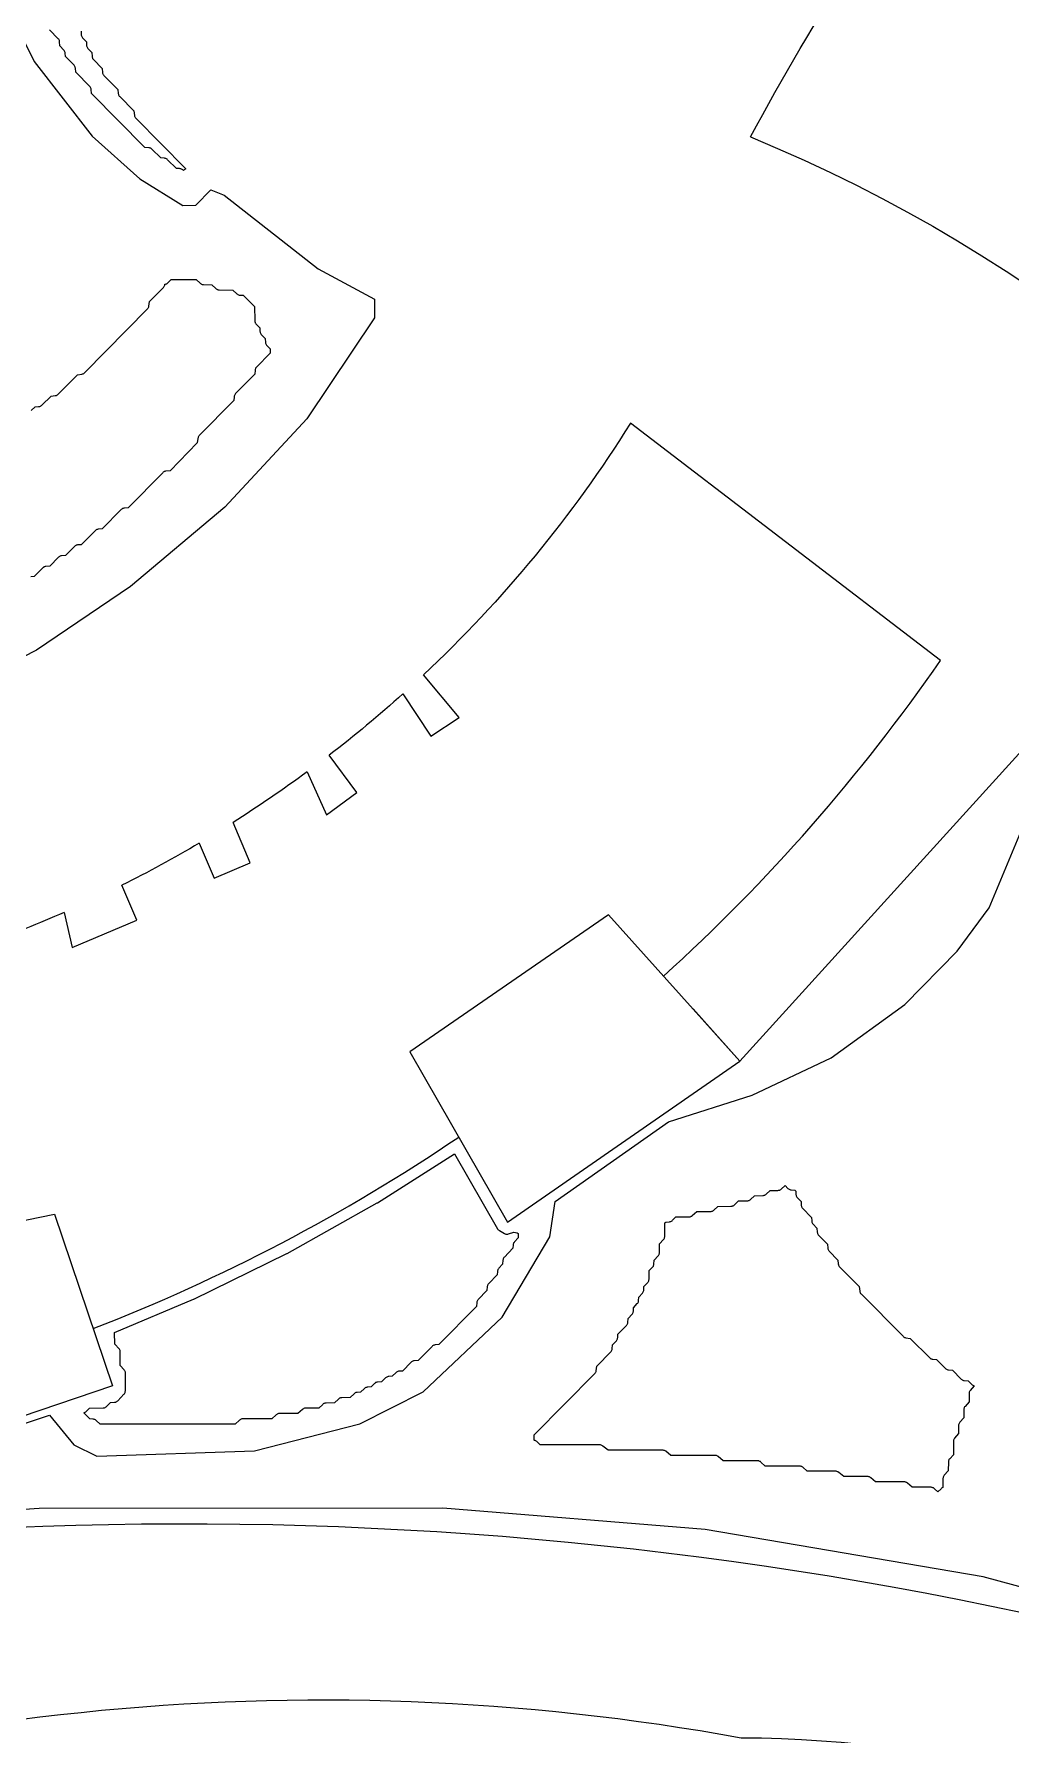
# Model space of a CAD drawing. Header units: inches. Extents: x 36 to 190, y -75 to 56.
# Drawn here: x 56.66 to 61.61, y -60.36 to -51.74 of the extents above; entities that cross this region are included whole.
import ezdxf

# ---------------------------------------------------------------- set-up
doc = ezdxf.new("R2010")
doc.units = ezdxf.units.IN
for name, color, linetype, lineweight in [('01_ORIGINAL_CAD', 7, 'Continuous', 20), ('02_APPROVED_PDF_OUTLINES', 7, 'Continuous', 15), ('04_APPROVED_PERIMETER', 7, 'Continuous', 15)]:
    doc.layers.add(name, color=color, linetype=linetype, lineweight=lineweight)

# ---------------------------------------------------------------- blocks, each defined once
blk = doc.blocks.new('07_SCALES')
at = {"layer": '01_ORIGINAL_CAD'}
for points in [[(60.2903, 39.7397, -0.089338), (62.8134, 42.9443, -0.322066), (66.0509, 42.9443, -0.030946), (69.1112, 38.8335, -0.044664), (70.7797, 33.5539, -0.301674), (68.9667, 31.1439, -0.082145), (65.5911, 31.0784)], [(60.2903, 39.7397, -0.300089), (65.1799, 32.5384)], [(59.8492, 35.4884, 0.057164), (61.253, 37.0882), (59.6813, 38.2893, -0.064319), (58.6323, 37.0141, -0.064319)], [(59.9983, 35.3223), (60.235, 35.0586), (61.8312, 36.8162), (61.9333, 37.4176, -0.214593), (63.5216, 35.6018, 0.212382), (64.1876, 33.5175, -0.642649), (62.1657, 32.1496, 0.132984), (51.6147, 31.858, -0.471407), (50.9129, 32.2446)], [(58.5281, 36.9184, -0.018836), (58.1551, 36.6078, -0.018836)], [(58.0434, 36.5236, -0.017658), (57.6677, 36.2668, -0.017658)], [(57.4962, 36.1619, -0.017305), (57.1045, 35.9487, -0.017305)], [(56.8117, 35.8113, -0.016254), (56.4229, 35.6554, -0.016254)], [(56.9594, 33.703, 0.056142), (58.8111, 34.6734)], [(53.6498, 30.945, -0.14301), (60.2429, 31.6303, -0.286424), (65.3601, 28.4306), (66.4807, 23.8898, -0.272091), (64.8996, 18.9541), (63.6613, 17.5325)]]:
    blk.add_lwpolyline(points, format="xyb", dxfattribs=at)
for points in [[(58.5281, 36.9184), (58.6704, 36.7041), (58.8136, 36.7992), (58.6323, 37.0141)], [(58.0434, 36.5236), (58.1409, 36.3052), (58.2947, 36.4191), (58.1551, 36.6078)], [(57.4962, 36.1619), (57.5715, 35.985), (57.7545, 36.0629), (57.6677, 36.2668)], [(56.8117, 35.8113), (56.8528, 35.6336), (57.1795, 35.7726), (57.1045, 35.9487)], [(58.564, 35.1056), (59.0582, 34.2414), (60.235, 35.0586), (59.5701, 35.7993), (58.564, 35.1056)]]:
    blk.add_lwpolyline(points, dxfattribs=at)
blk.add_lwpolyline([(55.5495, 34.0342), (56.7635, 34.2825), (57.0577, 33.4124), (55.766, 32.9757)], close=True, dxfattribs=at)
at = {"layer": '02_APPROVED_PDF_OUTLINES'}
for points in [[(56.8978, 40.2751), (56.8986, 40.258), (56.899, 40.2545), (56.8999, 40.2511), (56.9013, 40.2478), (56.9031, 40.2448), (56.9053, 40.242), (56.9245, 40.2215), (56.9252, 40.2043), (56.9256, 40.2008), (56.9265, 40.1974), (56.9279, 40.1941), (56.9297, 40.1911), (56.9319, 40.1884), (56.9515, 40.1674), (56.9533, 40.147), (56.9539, 40.1436), (56.9549, 40.1403), (56.9563, 40.1372), (56.9582, 40.1343), (56.9604, 40.1317), (57.0048, 40.0865), (57.0066, 40.0665), (57.0071, 40.0631), (57.0081, 40.0598), (57.0096, 40.0567), (57.0114, 40.0538), (57.0137, 40.0512), (57.0846, 39.9792), (57.0864, 39.9592), (57.0869, 39.9558), (57.0879, 39.9525), (57.0894, 39.9494), (57.0913, 39.9465), (57.0935, 39.9439), (57.165, 39.8714), (57.1682, 39.8484), (57.1689, 39.8452), (57.1699, 39.8422), (57.1714, 39.8393), (57.1731, 39.8367), (57.1752, 39.8342), (57.4293, 39.578), (57.429, 39.5779), (57.4259, 39.5765), (57.4229, 39.5748), (57.4203, 39.5726), (57.4166, 39.5692), (57.4128, 39.5726), (57.4101, 39.5748), (57.4071, 39.5766), (57.4038, 39.578), (57.4004, 39.5789), (57.3969, 39.5793), (57.3806, 39.58), (57.3364, 39.6242), (57.3338, 39.6265), (57.3308, 39.6284), (57.3277, 39.6299), (57.3243, 39.6309), (57.3209, 39.6314), (57.3013, 39.6332), (57.2566, 39.6778), (57.254, 39.6801), (57.2511, 39.682), (57.2479, 39.6835), (57.2446, 39.6845), (57.2412, 39.6851), (57.2216, 39.6868), (56.9506, 39.9601), (56.9488, 39.98), (56.9483, 39.9835), (56.9473, 39.9868), (56.9459, 39.9899), (56.944, 39.9928), (56.9417, 39.9954), (56.8708, 40.0674), (56.869, 40.0873), (56.8685, 40.0907), (56.8675, 40.094), (56.866, 40.0972), (56.8642, 40.1001), (56.8619, 40.1027), (56.818, 40.1474), (56.8172, 40.1642), (56.8168, 40.1677), (56.8159, 40.1711), (56.8145, 40.1743), (56.8127, 40.1774), (56.8105, 40.1801), (56.7909, 40.2011), (56.7891, 40.2215), (56.7886, 40.2249), (56.7876, 40.2282), (56.7861, 40.2313), (56.7843, 40.2342), (56.782, 40.2368), (56.7381, 40.2815)], [(56.6455, 38.3538), (56.6657, 38.3731), (56.6824, 38.3738), (56.6855, 38.3742), (56.6884, 38.3749), (56.6913, 38.3759), (56.694, 38.3773), (56.6965, 38.379), (56.6988, 38.381), (56.7459, 38.4273), (56.7657, 38.4291), (56.7691, 38.4296), (56.7725, 38.4307), (56.7757, 38.4321), (56.7786, 38.4341), (56.7812, 38.4364), (56.8792, 38.5353), (56.9018, 38.5386), (56.905, 38.5392), (56.908, 38.5403), (56.9109, 38.5418), (56.9136, 38.5436), (56.916, 38.5458), (57.234, 38.8681), (57.2361, 38.8705), (57.2378, 38.8732), (57.2393, 38.8761), (57.2403, 38.8791), (57.2409, 38.8822), (57.2441, 38.9053), (57.3153, 38.9778), (57.3174, 38.9803), (57.3192, 38.983), (57.3206, 38.986), (57.3216, 38.9891), (57.3222, 38.9923), (57.3223, 38.9931), (57.323, 38.9932), (57.3262, 38.9939), (57.3293, 38.9949), (57.3323, 38.9964), (57.335, 38.9982), (57.3375, 39.0003), (57.3545, 39.0173), (57.481, 39.0174), (57.5008, 38.9986), (57.5031, 38.9966), (57.5057, 38.995), (57.5085, 38.9936), (57.5114, 38.9926), (57.5144, 38.992), (57.5175, 38.9918), (57.5604, 38.9909), (57.5805, 38.9718), (57.5829, 38.9698), (57.5855, 38.9682), (57.5883, 38.9668), (57.5912, 38.9658), (57.5942, 38.9652), (57.5973, 38.965), (57.6667, 38.964), (57.6867, 38.9451), (57.6895, 38.9428), (57.6925, 38.941), (57.6958, 38.9396), (57.6993, 38.9387), (57.7028, 38.9382), (57.7191, 38.9375), (57.7762, 38.88), (57.7773, 38.81), (57.7775, 38.8069), (57.7781, 38.8039), (57.7791, 38.801), (57.7804, 38.7983), (57.7821, 38.7957), (57.784, 38.7933), (57.8032, 38.7728), (57.804, 38.7556), (57.8044, 38.7521), (57.8053, 38.7487), (57.8066, 38.7454), (57.8084, 38.7424), (57.8107, 38.7397), (57.8303, 38.7187), (57.832, 38.6983), (57.8326, 38.6949), (57.8336, 38.6916), (57.835, 38.6885), (57.8368, 38.6856), (57.8391, 38.683), (57.8561, 38.6656), (57.8561, 38.6446), (57.7863, 38.5735), (57.7841, 38.5709), (57.7822, 38.5679), (57.7808, 38.5648), (57.7798, 38.5615), (57.7792, 38.5581), (57.7775, 38.5381), (57.6804, 38.4392), (57.6781, 38.4366), (57.6763, 38.4337), (57.6748, 38.4305), (57.6738, 38.4272), (57.6733, 38.4238), (57.6716, 38.4038), (57.4969, 38.2267), (57.4948, 38.2242), (57.493, 38.2216), (57.4916, 38.2187), (57.4905, 38.2156), (57.4899, 38.2125), (57.4867, 38.1895), (57.3483, 38.0491), (57.3256, 38.0458), (57.3225, 38.0452), (57.3194, 38.0441), (57.3165, 38.0426), (57.3138, 38.0408), (57.3114, 38.0386), (57.1368, 37.8616), (57.1172, 37.8598), (57.1138, 37.8593), (57.1104, 37.8582), (57.1073, 37.8568), (57.1044, 37.8548), (57.1017, 37.8525), (57.0043, 37.7541), (56.9847, 37.7524), (56.9813, 37.7518), (56.9779, 37.7508), (56.9748, 37.7493), (56.9718, 37.7474), (56.9692, 37.7451), (56.8987, 37.674), (56.8824, 37.6733), (56.8794, 37.6729), (56.8764, 37.6722), (56.8736, 37.6712), (56.8709, 37.6698), (56.8683, 37.6681), (56.866, 37.6661), (56.8189, 37.6198), (56.7992, 37.618), (56.7957, 37.6175), (56.7924, 37.6165), (56.7892, 37.615), (56.7863, 37.6131), (56.7837, 37.6108), (56.7392, 37.5661), (56.7196, 37.5643), (56.7162, 37.5637), (56.7129, 37.5627), (56.7097, 37.5612), (56.7068, 37.5593), (56.7042, 37.557), (56.6602, 37.5128), (56.6438, 37.512)]]:
    blk.add_lwpolyline(points, dxfattribs=at)
for points in [[(56.9111, 33.2764), (56.9124, 33.2766), (56.9155, 33.2777), (56.9184, 33.2791), (56.9212, 33.2809), (56.9236, 33.2831), (56.9408, 33.3002), (57.0099, 33.3013), (57.013, 33.3015), (57.016, 33.3022), (57.019, 33.3032), (57.0218, 33.3045), (57.0244, 33.3062), (57.0267, 33.3082), (57.0474, 33.3279), (57.0674, 33.3297), (57.0703, 33.3301), (57.0732, 33.3309), (57.076, 33.3321), (57.0786, 33.3335), (57.0811, 33.3353), (57.0832, 33.3373), (57.1152, 33.371), (57.1172, 33.3734), (57.1189, 33.376), (57.1203, 33.3788), (57.1213, 33.3818), (57.1219, 33.3849), (57.1221, 33.388), (57.1228, 33.4771), (57.1226, 33.4801), (57.1221, 33.4831), (57.1212, 33.486), (57.12, 33.4888), (57.1185, 33.4914), (57.1166, 33.4938), (57.0964, 33.5168), (57.096, 33.5848), (57.0958, 33.5884), (57.095, 33.5918), (57.0937, 33.5952), (57.092, 33.5983), (57.0899, 33.6011), (57.0693, 33.6247), (57.0664, 33.683), (57.4673, 33.8519), (57.4686, 33.8525), (57.9406, 34.0833), (57.9418, 34.0839), (58.3985, 34.3398), (58.3997, 34.3405), (58.7903, 34.589), (59.008, 34.2087), (59.0098, 34.2059), (59.012, 34.2034), (59.0146, 34.2012), (59.0174, 34.1994), (59.0433, 34.1847), (59.0463, 34.1832), (59.0496, 34.1822), (59.053, 34.1816), (59.0564, 34.1815), (59.0598, 34.1818), (59.0631, 34.1826), (59.0905, 34.1913), (59.1075, 34.1889), (59.1122, 34.1841), (59.1122, 34.1629), (59.0936, 34.1428), (59.0913, 34.14), (59.0895, 34.137), (59.0882, 34.1337), (59.0873, 34.1303), (59.0869, 34.1268), (59.0862, 34.11), (59.0424, 34.0653), (59.0402, 34.0626), (59.0383, 34.0597), (59.0369, 34.0566), (59.0359, 34.0533), (59.0354, 34.0499), (59.0337, 34.0295), (59.0142, 34.0085), (59.012, 34.0058), (59.0102, 34.0027), (59.0088, 33.9995), (59.0079, 33.996), (59.0075, 33.9925), (59.0068, 33.9757), (58.9631, 33.931), (58.9608, 33.9284), (58.959, 33.9255), (58.9575, 33.9223), (58.9565, 33.919), (58.956, 33.9156), (58.9543, 33.8956), (58.9101, 33.8504), (58.9079, 33.8478), (58.906, 33.8449), (58.9046, 33.8418), (58.9036, 33.8385), (58.9031, 33.8351), (58.9014, 33.8151), (58.711, 33.6221), (58.6914, 33.6203), (58.688, 33.6197), (58.6846, 33.6187), (58.6815, 33.6172), (58.6786, 33.6153), (58.6759, 33.613), (58.605, 33.5415), (58.5854, 33.5397), (58.582, 33.5391), (58.5786, 33.5381), (58.5755, 33.5366), (58.5725, 33.5347), (58.5699, 33.5324), (58.5259, 33.4882), (58.5096, 33.4874), (58.506, 33.487), (58.5026, 33.4861), (58.4993, 33.4847), (58.4962, 33.4828), (58.4935, 33.4806), (58.4733, 33.4613), (58.4566, 33.4606), (58.453, 33.4601), (58.4496, 33.4592), (58.4463, 33.4578), (58.4432, 33.456), (58.4404, 33.4537), (58.4198, 33.434), (58.3998, 33.4322), (58.3964, 33.4316), (58.3931, 33.4306), (58.3899, 33.4292), (58.387, 33.4273), (58.3844, 33.425), (58.3669, 33.4075), (58.3505, 33.4068), (58.3469, 33.4064), (58.3435, 33.4055), (58.3402, 33.4041), (58.3371, 33.4022), (58.3344, 33.3999), (58.3142, 33.3807), (58.2974, 33.3799), (58.2939, 33.3795), (58.2904, 33.3786), (58.2871, 33.3772), (58.2841, 33.3753), (58.2813, 33.373), (58.2614, 33.354), (58.2184, 33.353), (58.2154, 33.3528), (58.2124, 33.3521), (58.2094, 33.3511), (58.2067, 33.3498), (58.2041, 33.3481), (58.2018, 33.3461), (58.1818, 33.3271), (58.1388, 33.3261), (58.1358, 33.3259), (58.1328, 33.3252), (58.1299, 33.3242), (58.1271, 33.3229), (58.1245, 33.3212), (58.1222, 33.3192), (58.1024, 33.3004), (58.036, 33.3001), (58.033, 33.2999), (58.03, 33.2993), (58.0272, 33.2984), (58.0244, 33.2972), (58.0219, 33.2956), (58.0195, 33.2938), (57.9967, 33.2735), (57.9034, 33.2731), (57.9003, 33.273), (57.8974, 33.2724), (57.8945, 33.2715), (57.8918, 33.2702), (57.8892, 33.2687), (57.8868, 33.2668), (57.8641, 33.2466), (57.7176, 33.2462), (57.7146, 33.246), (57.7116, 33.2454), (57.7088, 33.2445), (57.706, 33.2433), (57.7034, 33.2417), (57.7011, 33.2398), (57.6783, 33.2196), (56.9937, 33.2191), (56.9738, 33.2379), (56.9711, 33.2401), (56.968, 33.242), (56.9647, 33.2434), (56.9613, 33.2443), (56.9577, 33.2447), (56.9414, 33.2454), (56.9111, 33.276)], [(59.1942, 33.1371), (59.1941, 33.1643), (59.5005, 33.4749), (59.5026, 33.4774), (59.5044, 33.48), (59.5058, 33.4829), (59.5068, 33.4859), (59.5075, 33.4891), (59.5106, 33.5121), (59.5818, 33.5847), (59.584, 33.5873), (59.5859, 33.5902), (59.5874, 33.5933), (59.5883, 33.5967), (59.5889, 33.6001), (59.5906, 33.6204), (59.6101, 33.6414), (59.6123, 33.6442), (59.6141, 33.6472), (59.6155, 33.6505), (59.6164, 33.6539), (59.6167, 33.6574), (59.6174, 33.6742), (59.6612, 33.7189), (59.6634, 33.7216), (59.6653, 33.7245), (59.6667, 33.7276), (59.6677, 33.7309), (59.6682, 33.7343), (59.67, 33.7547), (59.6895, 33.7757), (59.6917, 33.7785), (59.6935, 33.7815), (59.6948, 33.7848), (59.6957, 33.7882), (59.6961, 33.7917), (59.6968, 33.8089), (59.7159, 33.8294), (59.7181, 33.8322), (59.7199, 33.8352), (59.7213, 33.8385), (59.7222, 33.8419), (59.7226, 33.8454), (59.7233, 33.8626), (59.7424, 33.8831), (59.7446, 33.8859), (59.7464, 33.8889), (59.7477, 33.8922), (59.7486, 33.8956), (59.749, 33.8991), (59.7497, 33.9163), (59.7688, 33.9368), (59.7707, 33.9392), (59.7723, 33.9417), (59.7737, 33.9445), (59.7746, 33.9473), (59.7752, 33.9503), (59.7755, 33.9533), (59.7763, 33.9967), (59.7934, 34.0144), (59.7957, 34.017), (59.7975, 34.0199), (59.7989, 34.023), (59.7999, 34.0263), (59.8004, 34.0297), (59.8021, 34.05), (59.8216, 34.071), (59.8236, 34.0734), (59.8252, 34.076), (59.8265, 34.0787), (59.8274, 34.0816), (59.8281, 34.0845), (59.8283, 34.0876), (59.8292, 34.1317), (59.8494, 34.155), (59.8515, 34.1578), (59.8533, 34.161), (59.8545, 34.1643), (59.8553, 34.1678), (59.8555, 34.1714), (59.8557, 34.2384), (59.8598, 34.2426), (59.8793, 34.2444), (59.8828, 34.2449), (59.8861, 34.2459), (59.8892, 34.2474), (59.8921, 34.2493), (59.8947, 34.2515), (59.9118, 34.2686), (59.9779, 34.2689), (59.9809, 34.2691), (59.9839, 34.2696), (59.9867, 34.2705), (59.9895, 34.2718), (59.9921, 34.2734), (59.9944, 34.2752), (60.0173, 34.2956), (60.0871, 34.2967), (60.0902, 34.2969), (60.0933, 34.2975), (60.0962, 34.2985), (60.099, 34.2999), (60.1016, 34.3016), (60.104, 34.3036), (60.1238, 34.3224), (60.1902, 34.3227), (60.1932, 34.3229), (60.1961, 34.3235), (60.199, 34.3244), (60.2017, 34.3256), (60.2043, 34.3272), (60.2067, 34.3291), (60.2296, 34.3495), (60.273, 34.3505), (60.2761, 34.3508), (60.2791, 34.3514), (60.282, 34.3524), (60.2848, 34.3537), (60.2873, 34.3554), (60.2897, 34.3574), (60.3097, 34.3764), (60.3526, 34.3774), (60.3557, 34.3777), (60.3587, 34.3783), (60.3616, 34.3793), (60.3643, 34.3806), (60.3669, 34.3823), (60.3693, 34.3843), (60.3891, 34.4032), (60.4289, 34.4034), (60.4319, 34.4036), (60.4349, 34.4042), (60.4378, 34.4051), (60.4405, 34.4063), (60.4431, 34.4079), (60.4454, 34.4098), (60.4651, 34.4273), (60.4795, 34.413), (60.4821, 34.4107), (60.485, 34.4089), (60.4881, 34.4074), (60.4915, 34.4064), (60.4949, 34.4058), (60.5144, 34.4041), (60.5191, 34.3995), (60.5198, 34.3827), (60.5202, 34.3792), (60.5211, 34.3758), (60.5225, 34.3725), (60.5243, 34.3695), (60.5265, 34.3668), (60.5457, 34.3462), (60.5465, 34.3291), (60.5468, 34.3261), (60.5474, 34.3231), (60.5485, 34.3203), (60.5498, 34.3176), (60.5515, 34.3151), (60.5534, 34.3128), (60.5989, 34.2655), (60.5997, 34.2486), (60.6001, 34.2451), (60.601, 34.2417), (60.6024, 34.2384), (60.6042, 34.2354), (60.6064, 34.2326), (60.626, 34.2116), (60.6278, 34.1913), (60.6283, 34.1879), (60.6293, 34.1846), (60.6308, 34.1814), (60.6326, 34.1785), (60.6349, 34.1759), (60.6793, 34.1308), (60.681, 34.1108), (60.6816, 34.1074), (60.6826, 34.1041), (60.684, 34.101), (60.6859, 34.0981), (60.6881, 34.0954), (60.7325, 34.0503), (60.7343, 34.0303), (60.7348, 34.0269), (60.7358, 34.0236), (60.7373, 34.0204), (60.7391, 34.0175), (60.7414, 34.0149), (60.8395, 33.9156), (60.8427, 33.8926), (60.8433, 33.8895), (60.8444, 33.8865), (60.8458, 33.8836), (60.8476, 33.8809), (60.8497, 33.8785), (61.0625, 33.6639), (61.0649, 33.6618), (61.0676, 33.66), (61.0704, 33.6585), (61.0735, 33.6575), (61.0767, 33.6568), (61.0993, 33.6536), (61.1977, 33.5548), (61.2003, 33.5525), (61.2033, 33.5506), (61.2064, 33.5491), (61.2098, 33.5481), (61.2132, 33.5475), (61.2328, 33.5458), (61.2775, 33.5011), (61.2801, 33.4988), (61.283, 33.4969), (61.2862, 33.4954), (61.2895, 33.4944), (61.2929, 33.4939), (61.3126, 33.4921), (61.3572, 33.4475), (61.3598, 33.4452), (61.3628, 33.4433), (61.3659, 33.4418), (61.3692, 33.4408), (61.3727, 33.4403), (61.3924, 33.4385), (61.4104, 33.4206), (61.4129, 33.4185), (61.4156, 33.4167), (61.4186, 33.4152), (61.4217, 33.4142), (61.423, 33.4139), (61.423, 33.4126), (61.403, 33.3896), (61.4008, 33.3867), (61.3991, 33.3836), (61.3979, 33.3803), (61.3971, 33.3768), (61.3968, 33.3733), (61.3967, 33.3321), (61.3766, 33.309), (61.3744, 33.3062), (61.3727, 33.3031), (61.3715, 33.2997), (61.3707, 33.2963), (61.3704, 33.2927), (61.3703, 33.2516), (61.3502, 33.2285), (61.348, 33.2257), (61.3463, 33.2225), (61.3451, 33.2192), (61.3443, 33.2157), (61.344, 33.2122), (61.3439, 33.1711), (61.3238, 33.148), (61.3216, 33.1451), (61.3199, 33.142), (61.3187, 33.1386), (61.3179, 33.1352), (61.3177, 33.1316), (61.3175, 33.0641), (61.2988, 33.044), (61.2969, 33.0416), (61.2953, 33.0391), (61.294, 33.0363), (61.293, 33.0335), (61.2924, 33.0305), (61.2922, 33.0275), (61.2913, 32.9833), (61.2711, 32.96), (61.2689, 32.9572), (61.2672, 32.9541), (61.266, 32.9507), (61.2652, 32.9472), (61.2649, 32.9437), (61.2648, 32.8978), (61.264, 32.8976), (61.2608, 32.8962), (61.2579, 32.8944), (61.2552, 32.8921), (61.2384, 32.8762), (61.2216, 32.8921), (61.2192, 32.8941), (61.2166, 32.8958), (61.2138, 32.8972), (61.2108, 32.8982), (61.2077, 32.8988), (61.2046, 32.899), (61.1083, 32.9), (61.0854, 32.9203), (61.083, 32.9222), (61.0804, 32.9237), (61.0777, 32.925), (61.0748, 32.9259), (61.0718, 32.9264), (61.0688, 32.9266), (60.9223, 32.9268), (60.8995, 32.947), (60.8971, 32.9489), (60.8946, 32.9504), (60.8918, 32.9517), (60.8889, 32.9526), (60.886, 32.9531), (60.883, 32.9533), (60.7624, 32.9535), (60.7365, 32.9747), (60.7337, 32.9767), (60.7306, 32.9782), (60.7274, 32.9794), (60.7241, 32.9801), (60.7206, 32.9803), (60.5771, 32.9802), (60.5543, 33.0004), (60.552, 33.0023), (60.5494, 33.0039), (60.5466, 33.0051), (60.5437, 33.006), (60.5408, 33.0065), (60.5378, 33.0067), (60.3647, 33.0069), (60.3419, 33.0271), (60.3395, 33.029), (60.337, 33.0305), (60.3342, 33.0318), (60.3313, 33.0327), (60.3284, 33.0332), (60.3254, 33.0334), (60.1518, 33.0336), (60.1258, 33.0547), (60.123, 33.0567), (60.12, 33.0583), (60.1167, 33.0594), (60.1134, 33.0601), (60.11, 33.0604), (59.8862, 33.0602), (59.8603, 33.0814), (59.8575, 33.0834), (59.8545, 33.0849), (59.8512, 33.0861), (59.8479, 33.0868), (59.8445, 33.087), (59.5677, 33.0868), (59.5417, 33.108), (59.5389, 33.11), (59.5359, 33.1115), (59.5327, 33.1127), (59.5293, 33.1134), (59.5259, 33.1136), (59.2239, 33.1134), (59.2068, 33.1304), (59.2043, 33.1325), (59.2016, 33.1343), (59.1986, 33.1358), (59.1955, 33.1368)]]:
    blk.add_lwpolyline(points, close=True, dxfattribs=at)
at = {"layer": '04_APPROVED_PERIMETER'}
for points in [[(56.1512, 41.147), (56.6597, 40.1221), (56.9543, 39.7443), (57.1959, 39.5279), (57.4139, 39.3916), (57.4784, 39.3939), (57.5557, 39.4719), (57.6229, 39.4451), (58.0993, 39.0723), (58.3849, 38.9177), (58.3851, 38.8227), (58.041, 38.3125), (57.6259, 37.8647), (57.1489, 37.4618), (56.6717, 37.1393), (56.2474, 36.9243)], [(62.1612, 32.2574), (61.4678, 32.4456), (60.0605, 32.6861), (58.7301, 32.7928), (56.6862, 32.7912), (55.0908, 32.6824), (53.8171, 32.4936), (52.8088, 32.2781), (51.6744, 31.8749), (51.4384, 31.8747), (51.1197, 32.0087), (50.9688, 32.1608), (50.5664, 33.0752), (50.3268, 33.4776), (49.8725, 34.07), (49.3406, 34.6064)], [(56.2249, 33.0939), (56.7384, 33.2649), (56.8607, 33.1147), (56.9777, 33.0567), (57.7769, 33.0844), (58.3104, 33.2199), (58.6312, 33.3826), (59.0309, 33.7605), (59.2723, 34.1682), (59.2996, 34.3468), (59.8741, 34.7498), (60.298, 34.8855), (60.6984, 35.0751), (61.0718, 35.3456), (61.3368, 35.6142), (61.4988, 35.8339), (61.6849, 36.281)]]:
    blk.add_lwpolyline(points, dxfattribs=at)

msp = doc.modelspace()

# ---------------------------------------------------------------- block references
msp.add_blockref('07_SCALES', (0, -92))

doc.saveas('drawing.dxf')
